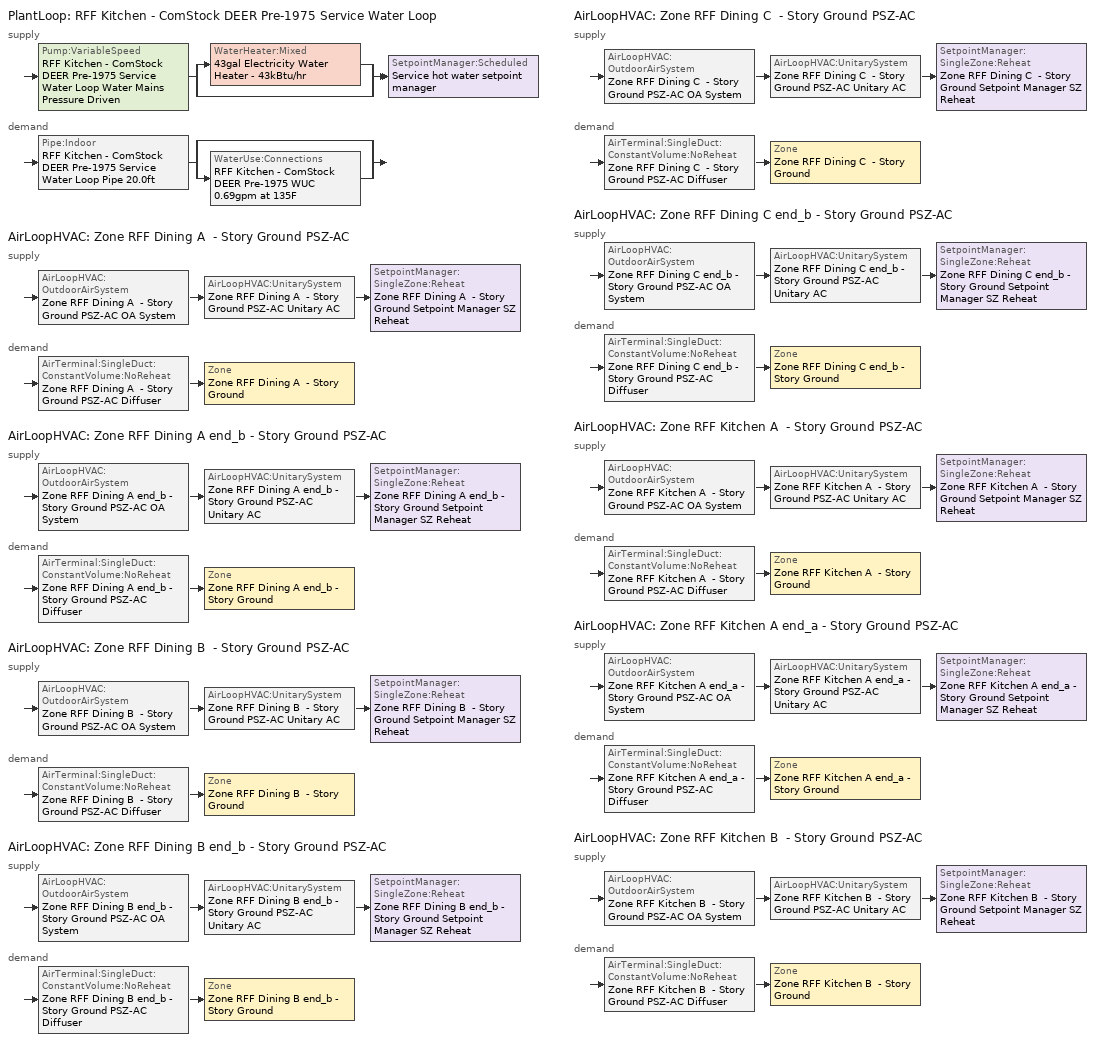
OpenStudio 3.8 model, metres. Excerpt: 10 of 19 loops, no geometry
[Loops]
PlantLoop 'RFF Kitchen - ComStock DEER Pre-1975 Service Water Loop'
 supply: Pump:VariableSpeed 'RFF Kitchen - ComStock DEER Pre-1975 Service Water Loop Water Mains Pressure Driven' > split
  | WaterHeater:Mixed '43gal Electricity Water Heater - 43kBtu/hr'
  | bypass
  join > SetpointManager:Scheduled 'Service hot water setpoint manager'
 demand: Pipe:Indoor 'RFF Kitchen - ComStock DEER Pre-1975 Service Water Loop Pipe 20.0ft' > split
  | bypass
  | WaterUse:Connections 'RFF Kitchen - ComStock DEER Pre-1975 WUC 0.69gpm at 135F'
AirLoopHVAC 'Zone RFF Dining A  - Story Ground PSZ-AC'
 supply: AirLoopHVAC:OutdoorAirSystem 'Zone RFF Dining A  - Story Ground PSZ-AC OA System' > AirLoopHVAC:UnitarySystem 'Zone RFF Dining A  - Story Ground PSZ-AC Unitary AC' > SetpointManager:SingleZone:Reheat 'Zone RFF Dining A  - Story Ground Setpoint Manager SZ Reheat'
 demand: AirTerminal:SingleDuct:ConstantVolume:NoReheat 'Zone RFF Dining A  - Story Ground PSZ-AC Diffuser' > Zone 'Zone RFF Dining A  - Story Ground'
AirLoopHVAC 'Zone RFF Dining A end_b - Story Ground PSZ-AC'
 supply: AirLoopHVAC:OutdoorAirSystem 'Zone RFF Dining A end_b - Story Ground PSZ-AC OA System' > AirLoopHVAC:UnitarySystem 'Zone RFF Dining A end_b - Story Ground PSZ-AC Unitary AC' > SetpointManager:SingleZone:Reheat 'Zone RFF Dining A end_b - Story Ground Setpoint Manager SZ Reheat'
 demand: AirTerminal:SingleDuct:ConstantVolume:NoReheat 'Zone RFF Dining A end_b - Story Ground PSZ-AC Diffuser' > Zone 'Zone RFF Dining A end_b - Story Ground'
AirLoopHVAC 'Zone RFF Dining B  - Story Ground PSZ-AC'
 supply: AirLoopHVAC:OutdoorAirSystem 'Zone RFF Dining B  - Story Ground PSZ-AC OA System' > AirLoopHVAC:UnitarySystem 'Zone RFF Dining B  - Story Ground PSZ-AC Unitary AC' > SetpointManager:SingleZone:Reheat 'Zone RFF Dining B  - Story Ground Setpoint Manager SZ Reheat'
 demand: AirTerminal:SingleDuct:ConstantVolume:NoReheat 'Zone RFF Dining B  - Story Ground PSZ-AC Diffuser' > Zone 'Zone RFF Dining B  - Story Ground'
AirLoopHVAC 'Zone RFF Dining B end_b - Story Ground PSZ-AC'
 supply: AirLoopHVAC:OutdoorAirSystem 'Zone RFF Dining B end_b - Story Ground PSZ-AC OA System' > AirLoopHVAC:UnitarySystem 'Zone RFF Dining B end_b - Story Ground PSZ-AC Unitary AC' > SetpointManager:SingleZone:Reheat 'Zone RFF Dining B end_b - Story Ground Setpoint Manager SZ Reheat'
 demand: AirTerminal:SingleDuct:ConstantVolume:NoReheat 'Zone RFF Dining B end_b - Story Ground PSZ-AC Diffuser' > Zone 'Zone RFF Dining B end_b - Story Ground'
AirLoopHVAC 'Zone RFF Dining C  - Story Ground PSZ-AC'
 supply: AirLoopHVAC:OutdoorAirSystem 'Zone RFF Dining C  - Story Ground PSZ-AC OA System' > AirLoopHVAC:UnitarySystem 'Zone RFF Dining C  - Story Ground PSZ-AC Unitary AC' > SetpointManager:SingleZone:Reheat 'Zone RFF Dining C  - Story Ground Setpoint Manager SZ Reheat'
 demand: AirTerminal:SingleDuct:ConstantVolume:NoReheat 'Zone RFF Dining C  - Story Ground PSZ-AC Diffuser' > Zone 'Zone RFF Dining C  - Story Ground'
AirLoopHVAC 'Zone RFF Dining C end_b - Story Ground PSZ-AC'
 supply: AirLoopHVAC:OutdoorAirSystem 'Zone RFF Dining C end_b - Story Ground PSZ-AC OA System' > AirLoopHVAC:UnitarySystem 'Zone RFF Dining C end_b - Story Ground PSZ-AC Unitary AC' > SetpointManager:SingleZone:Reheat 'Zone RFF Dining C end_b - Story Ground Setpoint Manager SZ Reheat'
 demand: AirTerminal:SingleDuct:ConstantVolume:NoReheat 'Zone RFF Dining C end_b - Story Ground PSZ-AC Diffuser' > Zone 'Zone RFF Dining C end_b - Story Ground'
AirLoopHVAC 'Zone RFF Kitchen A  - Story Ground PSZ-AC'
 supply: AirLoopHVAC:OutdoorAirSystem 'Zone RFF Kitchen A  - Story Ground PSZ-AC OA System' > AirLoopHVAC:UnitarySystem 'Zone RFF Kitchen A  - Story Ground PSZ-AC Unitary AC' > SetpointManager:SingleZone:Reheat 'Zone RFF Kitchen A  - Story Ground Setpoint Manager SZ Reheat'
 demand: AirTerminal:SingleDuct:ConstantVolume:NoReheat 'Zone RFF Kitchen A  - Story Ground PSZ-AC Diffuser' > Zone 'Zone RFF Kitchen A  - Story Ground'
AirLoopHVAC 'Zone RFF Kitchen A end_a - Story Ground PSZ-AC'
 supply: AirLoopHVAC:OutdoorAirSystem 'Zone RFF Kitchen A end_a - Story Ground PSZ-AC OA System' > AirLoopHVAC:UnitarySystem 'Zone RFF Kitchen A end_a - Story Ground PSZ-AC Unitary AC' > SetpointManager:SingleZone:Reheat 'Zone RFF Kitchen A end_a - Story Ground Setpoint Manager SZ Reheat'
 demand: AirTerminal:SingleDuct:ConstantVolume:NoReheat 'Zone RFF Kitchen A end_a - Story Ground PSZ-AC Diffuser' > Zone 'Zone RFF Kitchen A end_a - Story Ground'
AirLoopHVAC 'Zone RFF Kitchen B  - Story Ground PSZ-AC'
 supply: AirLoopHVAC:OutdoorAirSystem 'Zone RFF Kitchen B  - Story Ground PSZ-AC OA System' > AirLoopHVAC:UnitarySystem 'Zone RFF Kitchen B  - Story Ground PSZ-AC Unitary AC' > SetpointManager:SingleZone:Reheat 'Zone RFF Kitchen B  - Story Ground Setpoint Manager SZ Reheat'
 demand: AirTerminal:SingleDuct:ConstantVolume:NoReheat 'Zone RFF Kitchen B  - Story Ground PSZ-AC Diffuser' > Zone 'Zone RFF Kitchen B  - Story Ground'
[SizingPeriod:DesignDay] Barometric Pressure {Pa}=100129; Wind Speed {m/s}=3.7; Wind Direction {deg}=300; Rain Indicator=No; Snow Indicator=No; Day of Month=21; Day Type=SummerDesignDay; Daylight Saving Time Indicator=No; Humidity Condition Type=Wetbulb; Dry-Bulb Temperature Range Modifier Type=DefaultMultipliers; Solar Model Indicator=ASHRAETau
Name | Maximum Dry-Bulb Temperature {C} | Daily Dry-Bulb Temperature Range {deltaC} | Month | Wetbulb or DewPoint at Maximum Dry-Bulb {C} | ASHRAE Clear Sky Optical Depth for Beam Irradiance | ASHRAE Clear Sky Optical Depth for Diffuse Irradiance
Fresno Air Terminal October .4% Condns DB=>MCWB 1 | 35.1 | 14.1 | 10 | 19.7 | 0.374 | 2.432
Fresno Air Terminal September .4% Condns DB=>MCWB 1 | 39 | 15.9 | 9 | 21 | 0.375 | 2.424
[Construction]
Uninsulated copper pipe 0.75in type L: Copper pipe 0.75in type L
[Material]
Copper pipe 0.75in type L: Roughness=Smooth; Thickness {m}=0.001143; Conductivity {W/m-K}=386; Density {kg/m3}=8906.27; Specific Heat {J/kg-K}=385.1856; Thermal Absorptance=0.9; Solar Absorptance=0.7; Visible Absorptance=0.7
[Sizing:Zone] Zone Cooling Design Supply Air Temperature Input Method=SupplyAirTemperature; Zone Cooling Design Supply Air Temperature {C}=12.7778; Zone Cooling Design Supply Air Temperature Difference {deltaC}=11.11; Zone Heating Design Supply Air Temperature Input Method=SupplyAirTemperature; Zone Heating Design Supply Air Temperature {C}=50; Zone Heating Design Supply Air Temperature Difference {deltaC}=11.11; Zone Cooling Design Supply Air Humidity Ratio {kg-H2O/kg-air}=0.0085; Zone Heating Design Supply Air Humidity Ratio {kg-H2O/kg-air}=0.008; Cooling Design Air Flow Method=DesignDay; Heating Design Air Flow Method=DesignDay; Account for Dedicated Outdoor Air System=No; Dedicated Outdoor Air System Control Strategy=NeutralSupplyAir; Dedicated Outdoor Air Low Setpoint Temperature for Design {C}=autosize; Dedicated Outdoor Air High Setpoint Temperature for Design {C}=autosize; Zone Load Sizing Method=Sensible Load Only No Latent Load; Zone Latent Cooling Design Supply Air Humidity Ratio Input Method=HumidityRatioDifference; Zone Cooling Design Supply Air Humidity Ratio Difference {kgWater/kgDryAir}=0.005; Zone Latent Heating Design Supply Air Humidity Ratio Input Method=HumidityRatioDifference; Zone Humidification Design Supply Air Humidity Ratio Difference {kgWater/kgDryAir}=0.005
Zone RFF Kitchen A end_a - Story Ground; Zone RFF Kitchen A  - Story Ground; Zone RFF Kitchen B  - Story Ground; Zone RFF Dining A  - Story Ground; Zone RFF Dining B  - Story Ground; Zone RFF Dining C  - Story Ground; Zone RFF Dining A end_b - Story Ground; Zone RFF Dining B end_b - Story Ground; Zone RFF Dining C end_b - Story Ground
[Zone equipment]
Zone RFF Kitchen A end_a - Story Ground: Zone RFF Kitchen A end_a - Story Ground Exhaust Fan, Zone RFF Kitchen A end_a - Story Ground PSZ-AC Diffuser
Zone RFF Kitchen A  - Story Ground: Zone RFF Kitchen A  - Story Ground Exhaust Fan, Zone RFF Kitchen A  - Story Ground PSZ-AC Diffuser
Zone RFF Kitchen B  - Story Ground: Zone RFF Kitchen B  - Story Ground Exhaust Fan, Zone RFF Kitchen B  - Story Ground PSZ-AC Diffuser
Zone RFF Dining A  - Story Ground: Zone RFF Dining A  - Story Ground PSZ-AC Diffuser
Zone RFF Dining B  - Story Ground: Zone RFF Dining B  - Story Ground PSZ-AC Diffuser
Zone RFF Dining C  - Story Ground: Zone RFF Dining C  - Story Ground PSZ-AC Diffuser
Zone RFF Dining A end_b - Story Ground: Zone RFF Dining A end_b - Story Ground PSZ-AC Diffuser
Zone RFF Dining B end_b - Story Ground: Zone RFF Dining B end_b - Story Ground PSZ-AC Diffuser
Zone RFF Dining C end_b - Story Ground: Zone RFF Dining C end_b - Story Ground PSZ-AC Diffuser
[Fan:ZoneExhaust] Availability Schedule=D_RFF_All_Fan_Yr; Fan Total Efficiency=0.563391; Pressure Rise {Pa}=124.544; Flow Fraction Schedule=D_RFF_All_Fan_Yr; System Availability Manager Coupling Mode=Decoupled
Name | Maximum Flow Rate {m3/s}
Zone RFF Kitchen A  - Story Ground Exhaust Fan | 0.373478
Zone RFF Kitchen A end_a - Story Ground Exhaust Fan | 0.350421
Zone RFF Kitchen B  - Story Ground Exhaust Fan | 0.21736
[WaterUse:Connections]
RFF Kitchen - ComStock DEER Pre-1975 WUC 0.69gpm at 135F: Drain Water Heat Exchanger Type=None; Drain Water Heat Exchanger Destination=Plant; Water Use Equipment Name 1=RFF Kitchen - ComStock DEER Pre-1975 Service Water Use 0.69gpm at 135F
[WaterUse:Equipment:Definition]
RFF Kitchen - ComStock DEER Pre-1975 Service Water Use Def 0.69gpm: Peak Flow Rate {m3/s}=4.34868e-05; Target Temperature Schedule=Mixed Water At Faucet Temp - 135F; Sensible Fraction Schedule=Fraction Sensible - 0.2; Latent Fraction Schedule=Fraction Latent - 0.05
[WaterUse:Equipment]
RFF Kitchen - ComStock DEER Pre-1975 Service Water Use 0.69gpm at 135F: Water Use Equipment Definition=RFF Kitchen - ComStock DEER Pre-1975 Service Water Use Def 0.69gpm; Flow Rate Fraction Schedule=D_RFF_All_DHW_DHW_Yr
[PlantLoop]
RFF Kitchen - ComStock DEER Pre-1975 Service Water Loop: Glycol Concentration=0; Maximum Loop Temperature {C}=60; Minimum Loop Temperature {C}=10; Maximum Loop Flow Rate {m3/s}=4.34868e-05; Plant Loop Volume {m3}=0.00521841; Load Distribution Scheme=Optimal
[Sizing:Plant]
RFF Kitchen - ComStock DEER Pre-1975 Service Water Loop: Loop Type=Heating; Design Loop Exit Temperature {C}=57.2222; Loop Design Temperature Difference {deltaC}=5; Sizing Option=NonCoincident; Zone Timesteps in Averaging Window=1; Coincident Sizing Factor Mode=None
[SetpointManager:Scheduled]
Service hot water setpoint manager: Control Variable=Temperature; Schedule=Service Water Loop Temp - 135F; Setpoint Node or NodeList=RFF Kitchen - ComStock DEER Pre-1975 Service Water Loop Supply Outlet Node
[Pump:VariableSpeed]
RFF Kitchen - ComStock DEER Pre-1975 Service Water Loop Water Mains Pressure Driven: Rated Flow Rate {m3/s}=4.34868e-05; Rated Pump Head {Pa}=0.001; Rated Power Consumption {W}=6.63718e-08; Motor Efficiency=0.84; Coefficient 1 of the Part Load Performance Curve=0; Coefficient 2 of the Part Load Performance Curve=3.2485; Coefficient 3 of the Part Load Performance Curve=-4.7443; Coefficient 4 of the Part Load Performance Curve=2.5294; Pump Control Type=Intermittent; Skin Loss Radiative Fraction=0.5; Design Power Sizing Method=PowerPerFlowPerPressure; Design Electric Power per Unit Flow Rate {W/(m3/s)}=348701.1; Design Shaft Power per Unit Flow Rate per Unit Head {W-s/m3-Pa}=1.28205; Design Minimum Flow Rate Fraction=0
[WaterHeater:Mixed]
43gal Electricity Water Heater - 43kBtu/hr: Tank Volume {m3}=0.16438; Setpoint Temperature Schedule=Service Water Loop Temp - 135F; Deadband Temperature Difference {deltaC}=2; Maximum Temperature Limit {C}=57.2222; Heater Control Type=Cycle; Heater Maximum Capacity {W}=12726.5; Heater Fuel Type=Electricity; Heater Thermal Efficiency=1; Off Cycle Parasitic Fuel Consumption Rate {W}=0; Off Cycle Parasitic Fuel Type=Electricity; Off Cycle Parasitic Heat Fraction to Tank=0.8; On Cycle Parasitic Fuel Consumption Rate {W}=0; On Cycle Parasitic Fuel Type=Electricity; Ambient Temperature Indicator=Schedule; Ambient Temperature Schedule=Water Heater Ambient Temp Schedule - 70.0f; Off Cycle Loss Coefficient to Ambient Temperature {W/K}=1.053; On Cycle Loss Coefficient to Ambient Temperature {W/K}=1.053; Use Side Effectiveness=1; Source Side Effectiveness=1; Use Side Design Flow Rate {m3/s}=autosize; Source Side Design Flow Rate {m3/s}=autosize; Indirect Water Heating Recovery Time {hr}=1.5; Source Side Flow Control Mode=IndirectHeatPrimarySetpoint
[WaterHeater:Sizing]
43gal Electricity Water Heater - 43kBtu/hr: Design Mode=PeakDraw; Time Storage Can Meet Peak Draw {hr}=0.538503; Time for Tank Recovery {hr}=0; Nominal Tank Volume for Autosizing Plant Connections {m3}=1
[Pipe:Indoor]
RFF Kitchen - ComStock DEER Pre-1975 Service Water Loop Pipe 20.0ft: Construction=Uninsulated copper pipe 0.75in type L; Environment Type=Schedule; Ambient Temperature Schedule=RFF Kitchen - ComStock DEER Pre-1975 Service Water Loop Piping Air Temp - 70F; Ambient Air Velocity Schedule=RFF Kitchen - ComStock DEER Pre-1975 Service Water Loop Piping Air Velocity - 0.67mph; Pipe Inside Diameter {m}=0.019939; Pipe Length {m}=6.096
[Refrigeration:System]
Low Temperature: Refrigeration Condenser=Refrigeration Condenser Air Cooled 1; Minimum Condensing Temperature {C}=21; Refrigeration System Working Fluid Type=R404a; Suction Temperature Control Type=ConstantSuctionTemperature
[Refrigeration:Compressor]
Refrigeration Compressor 1: Refrigeration Compressor Power Curve=LT_compressor_power; Refrigeration Compressor Capacity Curve=LT_compressor_capacity; Rated Return Gas Temperature {C}=18.3; Rated Subcooling {deltaC}=0
[Refrigeration:Condenser:AirCooled]
Refrigeration Condenser Air Cooled 1: Rated Effective Total Heat Rejection Rate Curve=Condenser Heat Rejection Function of Temperature; Rated Subcooling Temperature Difference {deltaC}=0; Condenser Fan Speed Control Type=VariableSpeed; Rated Fan Power {W}=71.5931; Minimum Fan Air Flow Ratio=0
[AirLoopHVAC] Design Return Air Flow Fraction of Supply Air Flow=1
Name | Availability Schedule | Design Supply Air Flow Rate {m3/s}
Zone RFF Dining A  - Story Ground PSZ-AC | Zone RFF Dining A  - Story Ground PSZ-AC_constant_night_fan_schedule | 0.199549
Zone RFF Dining A end_b - Story Ground PSZ-AC | Zone RFF Dining A end_b - Story Ground PSZ-AC_constant_night_fan_schedule | 0.246425
Zone RFF Dining B  - Story Ground PSZ-AC | Zone RFF Dining B  - Story Ground PSZ-AC_constant_night_fan_schedule | 0.102196
Zone RFF Dining B end_b - Story Ground PSZ-AC | Zone RFF Dining B end_b - Story Ground PSZ-AC_constant_night_fan_schedule | 0.132131
Zone RFF Dining C  - Story Ground PSZ-AC | Zone RFF Dining C  - Story Ground PSZ-AC_constant_night_fan_schedule | 0.227424
Zone RFF Dining C end_b - Story Ground PSZ-AC | Zone RFF Dining C end_b - Story Ground PSZ-AC_constant_night_fan_schedule | 0.266969
Zone RFF Kitchen A  - Story Ground PSZ-AC | Zone RFF Kitchen A  - Story Ground PSZ-AC_constant_night_fan_schedule | 1.72975
Zone RFF Kitchen A end_a - Story Ground PSZ-AC | Zone RFF Kitchen A end_a - Story Ground PSZ-AC_constant_night_fan_schedule | 1.79631
Zone RFF Kitchen B  - Story Ground PSZ-AC | Zone RFF Kitchen B  - Story Ground PSZ-AC_constant_night_fan_schedule | 1.60325
[Sizing:System] Type of Load to Size On=Sensible; Central Heating Maximum System Air Flow Ratio=1; Preheat Design Temperature {C}=7.22222; Preheat Design Humidity Ratio {kg-H2O/kg-Air}=0.008; Precool Design Temperature {C}=12.7778; Precool Design Humidity Ratio {kg-H2O/kg-Air}=0.008; Central Cooling Design Supply Air Temperature {C}=12.7778; Central Heating Design Supply Air Temperature {C}=50; Sizing Option=Coincident; 100% Outdoor Air in Cooling=No; 100% Outdoor Air in Heating=No; Central Cooling Design Supply Air Humidity Ratio {kg-H2O/kg-Air}=0.0085; Central Heating Design Supply Air Humidity Ratio {kg-H2O/kg-Air}=0.008; Cooling Design Air Flow Method=DesignDay; Heating Design Air Flow Method=DesignDay; System Outdoor Air Method=ZoneSum; Zone Maximum Outdoor Air Fraction=1; Cooling Supply Air Flow Rate Per Floor Area {m3/s-m2}=0.00996765; Cooling Fraction of Autosized Cooling Supply Air Flow Rate=1; Cooling Supply Air Flow Rate Per Unit Cooling Capacity {m3/s-W}=3.94755e-05; Heating Supply Air Flow Rate Per Floor Area {m3/s-m2}=0.00996765; Heating Fraction of Autosized Heating Supply Air Flow Rate=1; Heating Fraction of Autosized Cooling Supply Air Flow Rate=1; Heating Supply Air Flow Rate Per Unit Heating Capacity {m3/s-W}=3.15882e-05; Cooling Design Capacity Method=CoolingDesignCapacity; Cooling Design Capacity Per Floor Area {W/m2}=234.7; Fraction of Autosized Cooling Design Capacity=1; Heating Design Capacity Method=HeatingDesignCapacity; Heating Design Capacity Per Floor Area {W/m2}=157; Fraction of Autosized Heating Design Capacity=1; Central Cooling Capacity Control Method=OnOff; Occupant Diversity=1
Name | Design Outdoor Air Flow Rate {m3/s} | Cooling Design Capacity {W} | Heating Design Capacity {W}
Zone RFF Dining A  - Story Ground PSZ-AC | 0.199549 | 3951.13 | 4527.4
Zone RFF Dining A end_b - Story Ground PSZ-AC | 0.246425 | 4266.05 | 4254.09
Zone RFF Dining B  - Story Ground PSZ-AC | 0.102196 | 2142.43 | 2634.9
Zone RFF Dining B end_b - Story Ground PSZ-AC | 0.132131 | 2345.12 | 2475.83
Zone RFF Dining C  - Story Ground PSZ-AC | 0.227424 | 4248.86 | 4527.4
Zone RFF Dining C end_b - Story Ground PSZ-AC | 0.266969 | 4536.14 | 4254.09
Zone RFF Kitchen A  - Story Ground PSZ-AC | 1.72975 | 19913.72 | 1333.37
Zone RFF Kitchen A end_a - Story Ground PSZ-AC | 1.79631 | 20638.23 | 1676.57
Zone RFF Kitchen B  - Story Ground PSZ-AC | 1.60325 | 18323.97 | 594.31
[SetpointManager:SingleZone:Reheat] Minimum Supply Air Temperature {C}=12.7778; Maximum Supply Air Temperature {C}=50
Name | Control Zone | Setpoint Node or NodeList
Zone RFF Dining A  - Story Ground Setpoint Manager SZ Reheat | Zone RFF Dining A  - Story Ground | Zone RFF Dining A  - Story Ground PSZ-AC Supply Outlet Node
Zone RFF Dining A end_b - Story Ground Setpoint Manager SZ Reheat | Zone RFF Dining A end_b - Story Ground | Zone RFF Dining A end_b - Story Ground PSZ-AC Supply Outlet Node
Zone RFF Dining B  - Story Ground Setpoint Manager SZ Reheat | Zone RFF Dining B  - Story Ground | Zone RFF Dining B  - Story Ground PSZ-AC Supply Outlet Node
Zone RFF Dining B end_b - Story Ground Setpoint Manager SZ Reheat | Zone RFF Dining B end_b - Story Ground | Zone RFF Dining B end_b - Story Ground PSZ-AC Supply Outlet Node
Zone RFF Dining C  - Story Ground Setpoint Manager SZ Reheat | Zone RFF Dining C  - Story Ground | Zone RFF Dining C  - Story Ground PSZ-AC Supply Outlet Node
Zone RFF Dining C end_b - Story Ground Setpoint Manager SZ Reheat | Zone RFF Dining C end_b - Story Ground | Zone RFF Dining C end_b - Story Ground PSZ-AC Supply Outlet Node
Zone RFF Kitchen A  - Story Ground Setpoint Manager SZ Reheat | Zone RFF Kitchen A  - Story Ground | Zone RFF Kitchen A  - Story Ground PSZ-AC Supply Outlet Node
Zone RFF Kitchen A end_a - Story Ground Setpoint Manager SZ Reheat | Zone RFF Kitchen A end_a - Story Ground | Zone RFF Kitchen A end_a - Story Ground PSZ-AC Supply Outlet Node
Zone RFF Kitchen B  - Story Ground Setpoint Manager SZ Reheat | Zone RFF Kitchen B  - Story Ground | Zone RFF Kitchen B  - Story Ground PSZ-AC Supply Outlet Node
[Coil:Heating:Electric] Efficiency=1
Name | Availability Schedule | Nominal Capacity {W}
Zone RFF Dining A  - Story Ground PSZ-AC Electric Htg Coil | Always On Discrete | 8986.83
Zone RFF Dining A  - Story Ground PSZ-AC No Heat; Zone RFF Dining A end_b - Story Ground PSZ-AC No Heat; Zone RFF Dining B  - Story Ground PSZ-AC No Heat; Zone RFF Dining B end_b - Story Ground PSZ-AC No Heat; Zone RFF Dining C  - Story Ground PSZ-AC No Heat; Zone RFF Dining C end_b - Story Ground PSZ-AC No Heat; Zone RFF Kitchen A  - Story Ground PSZ-AC No Heat; Zone RFF Kitchen A end_a - Story Ground PSZ-AC No Heat; Zone RFF Kitchen B  - Story Ground PSZ-AC No Heat | Always Off Discrete | 0
Zone RFF Dining A end_b - Story Ground PSZ-AC Electric Htg Coil | Always On Discrete | 10558.8
Zone RFF Dining B  - Story Ground PSZ-AC Electric Htg Coil | Always On Discrete | 4729.97
Zone RFF Dining B end_b - Story Ground PSZ-AC Electric Htg Coil | Always On Discrete | 5739.95
Zone RFF Dining C  - Story Ground PSZ-AC Electric Htg Coil | Always On Discrete | 9987.01
Zone RFF Dining C end_b - Story Ground PSZ-AC Electric Htg Coil | Always On Discrete | 11295.9
Zone RFF Kitchen A  - Story Ground PSZ-AC Electric Htg Coil | Always On Discrete | 62477.1
Zone RFF Kitchen A end_a - Story Ground PSZ-AC Electric Htg Coil | Always On Discrete | 64842.7
Zone RFF Kitchen B  - Story Ground PSZ-AC Electric Htg Coil | Always On Discrete | 57762.7
[Coil:Cooling:DX:SingleSpeed] Availability Schedule=Always On Discrete; Rated COP {W/W}=3.14722; Rated Evaporator Fan Power Per Volume Flow Rate 2017 {W/(m3/s)}=773.3; Rated Evaporator Fan Power Per Volume Flow Rate 2023 {W/(m3/s)}=934.4; Total Cooling Capacity Function of Temperature Curve=SpltAC1Sp_ClCap_fT; Total Cooling Capacity Function of Flow Fraction Curve=DXCOOL-NECB2011-REF-CAPFFLOW; Energy Input Ratio Function of Temperature Curve=SpltAC1Sp_EIR_fT; Energy Input Ratio Function of Flow Fraction Curve=DXCOOL-NECB2011-REF-COOLEIRFFLOW; Part Load Fraction Correlation Curve=DXCOOL-NECB2011-REF-COOLPLFFPLR; Minimum Outdoor Dry-Bulb Temperature for Compressor Operation {C}=-25; Nominal Time for Condensate Removal to Begin {s}=0; Ratio of Initial Moisture Evaporation Rate and Steady State Latent Capacity=0; Maximum Cycling Rate {cycles/hr}=0; Latent Capacity Time Constant {s}=0; Condenser Type=AirCooled; Evaporative Condenser Effectiveness=0.9; Evaporative Condenser Air Flow Rate {m3/s}=autosize; Evaporative Condenser Pump Rated Power Consumption {W}=autosize; Crankcase Heater Capacity {W}=0; Maximum Outdoor Dry-Bulb Temperature for Crankcase Heater Operation {C}=10; Basin Heater Capacity {W/K}=0; Basin Heater Setpoint Temperature {C}=2
Name | Rated Total Cooling Capacity {W} | Rated Sensible Heat Ratio | Rated Air Flow Rate {m3/s}
Zone RFF Dining A  - Story Ground PSZ-AC 1spd DX AC Clg Coil 12kBtu/hr 9.7SEER 12kBtu/hr 9.7SEER | 4955.28 | 0.701083 | 0.199549
Zone RFF Dining A end_b - Story Ground PSZ-AC 1spd DX AC Clg Coil 15kBtu/hr 9.7SEER 15kBtu/hr 9.7SEER | 6007.49 | 0.706646 | 0.246425
Zone RFF Dining B  - Story Ground PSZ-AC 1spd DX AC Clg Coil 7kBtu/hr 9.7SEER 7kBtu/hr 9.7SEER | 2537.78 | 0.701083 | 0.102196
Zone RFF Dining B end_b - Story Ground PSZ-AC 1spd DX AC Clg Coil 9kBtu/hr 9.7SEER 8kBtu/hr 9.7SEER | 3281.12 | 0.701083 | 0.132131
Zone RFF Dining C  - Story Ground PSZ-AC 1spd DX AC Clg Coil 14kBtu/hr 9.7SEER 14kBtu/hr 9.7SEER | 5647.48 | 0.701083 | 0.227424
Zone RFF Dining C end_b - Story Ground PSZ-AC 1spd DX AC Clg Coil 16kBtu/hr 9.7SEER 16kBtu/hr 9.7SEER | 6366.88 | 0.714191 | 0.266969
Zone RFF Kitchen A  - Story Ground PSZ-AC 1spd DX AC Clg Coil 35kBtu/hr 9.7SEER 37kBtu/hr 9.7SEER | 28633.6 | 0.800655 | 1.72975
Zone RFF Kitchen A end_a - Story Ground PSZ-AC 1spd DX AC Clg Coil 37kBtu/hr 9.7SEER 38kBtu/hr 9.7SEER | 29735.3 | 0.800655 | 1.79631
Zone RFF Kitchen B  - Story Ground PSZ-AC 1spd DX AC Clg Coil 22kBtu/hr 9.7SEER 22kBtu/hr 9.7SEER | 26539.5 | 0.800655 | 1.60325
[Fan:OnOff] Availability Schedule=Always On Discrete; Fan Total Efficiency=0.546; Pressure Rise {Pa}=622.722; Motor Efficiency=0.84; Motor In Airstream Fraction=1
Name | Maximum Flow Rate {m3/s} | Fan Power Ratio Function of Speed Ratio Curve | Fan Efficiency Ratio Function of Speed Ratio Curve
Zone RFF Dining A  - Story Ground PSZ-AC Fan | 0.199549 | Fan On Off Power Curve | Fan On Off Efficiency Curve
Zone RFF Dining A end_b - Story Ground PSZ-AC Fan | 0.246425 | Fan On Off Power Curve 1 | Fan On Off Efficiency Curve 1
Zone RFF Dining B  - Story Ground PSZ-AC Fan | 0.102196 | Fan On Off Power Curve 2 | Fan On Off Efficiency Curve 2
Zone RFF Dining B end_b - Story Ground PSZ-AC Fan | 0.132131 | Fan On Off Power Curve 3 | Fan On Off Efficiency Curve 3
Zone RFF Dining C  - Story Ground PSZ-AC Fan | 0.227424 | Fan On Off Power Curve 4 | Fan On Off Efficiency Curve 4
Zone RFF Dining C end_b - Story Ground PSZ-AC Fan | 0.266969 | Fan On Off Power Curve 5 | Fan On Off Efficiency Curve 5
Zone RFF Kitchen A  - Story Ground PSZ-AC Fan | 1.72975 | Fan On Off Power Curve 6 | Fan On Off Efficiency Curve 6
Zone RFF Kitchen A end_a - Story Ground PSZ-AC Fan | 1.79631 | Fan On Off Power Curve 7 | Fan On Off Efficiency Curve 7
Zone RFF Kitchen B  - Story Ground PSZ-AC Fan | 1.60325 | Fan On Off Power Curve 8 | Fan On Off Efficiency Curve 8
[AirLoopHVAC:UnitarySystem] Control Type=Load; Dehumidification Control Type=None; Availability Schedule=Always On Discrete; Fan Placement=DrawThrough; DX Heating Coil Sizing Ratio=1; Use DOAS DX Cooling Coil=No; DOAS DX Cooling Coil Leaving Minimum Air Temperature {C}=2; Latent Load Control=SensibleOnlyLoadControl; Supply Air Flow Rate Method During Cooling Operation=SupplyAirFlowRate; Supply Air Flow Rate Method During Heating Operation=SupplyAirFlowRate; Supply Air Flow Rate Method When No Cooling or Heating is Required=None; No Load Supply Air Flow Rate Control Set To Low Speed=Yes; Maximum Supply Air Temperature {C}=50; Maximum Outdoor Dry-Bulb Temperature for Supplemental Heater Operation {C}=21; Ancilliary On-Cycle Electric Power {W}=0; Ancilliary Off-Cycle Electric Power {W}=0
Name | Controlling Zone or Thermostat Location | Supply Fan | Supply Air Fan Operating Mode Schedule | Heating Coil | Cooling Coil | Supplemental Heating Coil | Supply Air Flow Rate During Cooling Operation {m3/s} | Supply Air Flow Rate During Heating Operation {m3/s}
Zone RFF Dining A  - Story Ground PSZ-AC Unitary AC | Zone RFF Dining A  - Story Ground | Zone RFF Dining A  - Story Ground PSZ-AC Fan | Zone RFF Dining A  - Story Ground PSZ-AC_constant_night_fan_schedule | Zone RFF Dining A  - Story Ground PSZ-AC Electric Htg Coil | Zone RFF Dining A  - Story Ground PSZ-AC 1spd DX AC Clg Coil 12kBtu/hr 9.7SEER 12kBtu/hr 9.7SEER | Zone RFF Dining A  - Story Ground PSZ-AC No Heat | 0.199549 | 0.199549
Zone RFF Dining A end_b - Story Ground PSZ-AC Unitary AC | Zone RFF Dining A end_b - Story Ground | Zone RFF Dining A end_b - Story Ground PSZ-AC Fan | Zone RFF Dining A end_b - Story Ground PSZ-AC_constant_night_fan_schedule | Zone RFF Dining A end_b - Story Ground PSZ-AC Electric Htg Coil | Zone RFF Dining A end_b - Story Ground PSZ-AC 1spd DX AC Clg Coil 15kBtu/hr 9.7SEER 15kBtu/hr 9.7SEER | Zone RFF Dining A end_b - Story Ground PSZ-AC No Heat | 0.246425 | 0.246425
Zone RFF Dining B  - Story Ground PSZ-AC Unitary AC | Zone RFF Dining B  - Story Ground | Zone RFF Dining B  - Story Ground PSZ-AC Fan | Zone RFF Dining B  - Story Ground PSZ-AC_constant_night_fan_schedule | Zone RFF Dining B  - Story Ground PSZ-AC Electric Htg Coil | Zone RFF Dining B  - Story Ground PSZ-AC 1spd DX AC Clg Coil 7kBtu/hr 9.7SEER 7kBtu/hr 9.7SEER | Zone RFF Dining B  - Story Ground PSZ-AC No Heat | 0.102196 | 0.102196
Zone RFF Dining B end_b - Story Ground PSZ-AC Unitary AC | Zone RFF Dining B end_b - Story Ground | Zone RFF Dining B end_b - Story Ground PSZ-AC Fan | Zone RFF Dining B end_b - Story Ground PSZ-AC_constant_night_fan_schedule | Zone RFF Dining B end_b - Story Ground PSZ-AC Electric Htg Coil | Zone RFF Dining B end_b - Story Ground PSZ-AC 1spd DX AC Clg Coil 9kBtu/hr 9.7SEER 8kBtu/hr 9.7SEER | Zone RFF Dining B end_b - Story Ground PSZ-AC No Heat | 0.132131 | 0.132131
Zone RFF Dining C  - Story Ground PSZ-AC Unitary AC | Zone RFF Dining C  - Story Ground | Zone RFF Dining C  - Story Ground PSZ-AC Fan | Zone RFF Dining C  - Story Ground PSZ-AC_constant_night_fan_schedule | Zone RFF Dining C  - Story Ground PSZ-AC Electric Htg Coil | Zone RFF Dining C  - Story Ground PSZ-AC 1spd DX AC Clg Coil 14kBtu/hr 9.7SEER 14kBtu/hr 9.7SEER | Zone RFF Dining C  - Story Ground PSZ-AC No Heat | 0.227424 | 0.227424
Zone RFF Dining C end_b - Story Ground PSZ-AC Unitary AC | Zone RFF Dining C end_b - Story Ground | Zone RFF Dining C end_b - Story Ground PSZ-AC Fan | Zone RFF Dining C end_b - Story Ground PSZ-AC_constant_night_fan_schedule | Zone RFF Dining C end_b - Story Ground PSZ-AC Electric Htg Coil | Zone RFF Dining C end_b - Story Ground PSZ-AC 1spd DX AC Clg Coil 16kBtu/hr 9.7SEER 16kBtu/hr 9.7SEER | Zone RFF Dining C end_b - Story Ground PSZ-AC No Heat | 0.266969 | 0.266969
Zone RFF Kitchen A  - Story Ground PSZ-AC Unitary AC | Zone RFF Kitchen A  - Story Ground | Zone RFF Kitchen A  - Story Ground PSZ-AC Fan | Zone RFF Kitchen A  - Story Ground PSZ-AC_constant_night_fan_schedule | Zone RFF Kitchen A  - Story Ground PSZ-AC Electric Htg Coil | Zone RFF Kitchen A  - Story Ground PSZ-AC 1spd DX AC Clg Coil 35kBtu/hr 9.7SEER 37kBtu/hr 9.7SEER | Zone RFF Kitchen A  - Story Ground PSZ-AC No Heat | 1.72975 | 1.72975
Zone RFF Kitchen A end_a - Story Ground PSZ-AC Unitary AC | Zone RFF Kitchen A end_a - Story Ground | Zone RFF Kitchen A end_a - Story Ground PSZ-AC Fan | Zone RFF Kitchen A end_a - Story Ground PSZ-AC_constant_night_fan_schedule | Zone RFF Kitchen A end_a - Story Ground PSZ-AC Electric Htg Coil | Zone RFF Kitchen A end_a - Story Ground PSZ-AC 1spd DX AC Clg Coil 37kBtu/hr 9.7SEER 38kBtu/hr 9.7SEER | Zone RFF Kitchen A end_a - Story Ground PSZ-AC No Heat | 1.79631 | 1.79631
Zone RFF Kitchen B  - Story Ground PSZ-AC Unitary AC | Zone RFF Kitchen B  - Story Ground | Zone RFF Kitchen B  - Story Ground PSZ-AC Fan | Zone RFF Kitchen B  - Story Ground PSZ-AC_constant_night_fan_schedule | Zone RFF Kitchen B  - Story Ground PSZ-AC Electric Htg Coil | Zone RFF Kitchen B  - Story Ground PSZ-AC 1spd DX AC Clg Coil 22kBtu/hr 9.7SEER 22kBtu/hr 9.7SEER | Zone RFF Kitchen B  - Story Ground PSZ-AC No Heat | 1.60325 | 1.60325
[Controller:OutdoorAir] Economizer Control Type=NoEconomizer; Economizer Control Action Type=ModulateFlow; Economizer Maximum Limit Dry-Bulb Temperature {C}=28; Economizer Maximum Limit Enthalpy {J/kg}=64000; Lockout Type=LockoutWithCompressor; Minimum Limit Type=FixedMinimum; High Humidity Control=No; Heat Recovery Bypass Control Type=BypassWhenWithinEconomizerLimits; Economizer Operation Staging=InterlockedWithMechanicalCooling
Name | Minimum Outdoor Air Flow Rate {m3/s} | Maximum Outdoor Air Flow Rate {m3/s} | Minimum Outdoor Air Schedule | Controller Mechanical Ventilation
Zone RFF Dining A  - Story Ground PSZ-AC OA System Controller | 0 | 0.199549 | Zone RFF Dining A  - Story Ground PSZ-AC_night_ventcycle_schedule | Controller Mechanical Ventilation 1
Zone RFF Dining A end_b - Story Ground PSZ-AC OA System Controller | 0 | 0.246425 | Zone RFF Dining A end_b - Story Ground PSZ-AC_night_ventcycle_schedule | Controller Mechanical Ventilation 2
Zone RFF Dining B  - Story Ground PSZ-AC OA System Controller | 0 | 0.102196 | Zone RFF Dining B  - Story Ground PSZ-AC_night_ventcycle_schedule | Controller Mechanical Ventilation 3
Zone RFF Dining B end_b - Story Ground PSZ-AC OA System Controller | 0 | 0.132131 | Zone RFF Dining B end_b - Story Ground PSZ-AC_night_ventcycle_schedule | Controller Mechanical Ventilation 4
Zone RFF Dining C  - Story Ground PSZ-AC OA System Controller | 0 | 0.227424 | Zone RFF Dining C  - Story Ground PSZ-AC_night_ventcycle_schedule | Controller Mechanical Ventilation 5
Zone RFF Dining C end_b - Story Ground PSZ-AC OA System Controller | 0 | 0.266969 | Zone RFF Dining C end_b - Story Ground PSZ-AC_night_ventcycle_schedule | Controller Mechanical Ventilation 6
Zone RFF Kitchen A  - Story Ground PSZ-AC OA System Controller | 0.0169763 | 1.72975 | Zone RFF Kitchen A  - Story Ground PSZ-AC_night_ventcycle_schedule | Controller Mechanical Ventilation 7
Zone RFF Kitchen A end_a - Story Ground PSZ-AC OA System Controller | 0.0159282 | 1.79631 | Zone RFF Kitchen A end_a - Story Ground PSZ-AC_night_ventcycle_schedule | Controller Mechanical Ventilation 8
Zone RFF Kitchen B  - Story Ground PSZ-AC OA System Controller | 0.00988 | 1.60325 | Zone RFF Kitchen B  - Story Ground PSZ-AC_night_ventcycle_schedule | Controller Mechanical Ventilation 9
[Controller:MechanicalVentilation] Availability Schedule=Always On Discrete
Name | Demand Controlled Ventilation
Controller Mechanical Ventilation 1; Controller Mechanical Ventilation 2; Controller Mechanical Ventilation 3; Controller Mechanical Ventilation 4; Controller Mechanical Ventilation 5; Controller Mechanical Ventilation 6 | Yes
Controller Mechanical Ventilation 7; Controller Mechanical Ventilation 8; Controller Mechanical Ventilation 9
[AirLoopHVAC:OutdoorAirSystem]
Name | Controller
Zone RFF Dining A  - Story Ground PSZ-AC OA System | Zone RFF Dining A  - Story Ground PSZ-AC OA System Controller
Zone RFF Dining A end_b - Story Ground PSZ-AC OA System | Zone RFF Dining A end_b - Story Ground PSZ-AC OA System Controller
Zone RFF Dining B  - Story Ground PSZ-AC OA System | Zone RFF Dining B  - Story Ground PSZ-AC OA System Controller
Zone RFF Dining B end_b - Story Ground PSZ-AC OA System | Zone RFF Dining B end_b - Story Ground PSZ-AC OA System Controller
Zone RFF Dining C  - Story Ground PSZ-AC OA System | Zone RFF Dining C  - Story Ground PSZ-AC OA System Controller
Zone RFF Dining C end_b - Story Ground PSZ-AC OA System | Zone RFF Dining C end_b - Story Ground PSZ-AC OA System Controller
Zone RFF Kitchen A  - Story Ground PSZ-AC OA System | Zone RFF Kitchen A  - Story Ground PSZ-AC OA System Controller
Zone RFF Kitchen A end_a - Story Ground PSZ-AC OA System | Zone RFF Kitchen A end_a - Story Ground PSZ-AC OA System Controller
Zone RFF Kitchen B  - Story Ground PSZ-AC OA System | Zone RFF Kitchen B  - Story Ground PSZ-AC OA System Controller
[AvailabilityManager:NightCycle] Applicability Schedule=Always On Discrete; Control Type=CycleOnAny; Thermostat Tolerance {deltaC}=1; Cycling Run Time {s}=1800
Availability Manager Night Cycle 1; Availability Manager Night Cycle 2; Availability Manager Night Cycle 3; Availability Manager Night Cycle 4; Availability Manager Night Cycle 5; Availability Manager Night Cycle 6; Availability Manager Night Cycle 7; Availability Manager Night Cycle 8; Availability Manager Night Cycle 9; Availability Manager Night Cycle 10; Availability Manager Night Cycle 11; Availability Manager Night Cycle 12; Availability Manager Night Cycle 13; Availability Manager Night Cycle 14; Availability Manager Night Cycle 15; Availability Manager Night Cycle 16; Availability Manager Night Cycle 17; Availability Manager Night Cycle 18
[AirTerminal:SingleDuct:ConstantVolume:NoReheat] Availability Schedule=Always On Discrete
Name | Maximum Air Flow Rate {m3/s}
Zone RFF Dining A  - Story Ground PSZ-AC Diffuser | 0.199549
Zone RFF Dining A end_b - Story Ground PSZ-AC Diffuser | 0.246425
Zone RFF Dining B  - Story Ground PSZ-AC Diffuser | 0.102196
Zone RFF Dining B end_b - Story Ground PSZ-AC Diffuser | 0.132131
Zone RFF Dining C  - Story Ground PSZ-AC Diffuser | 0.227424
Zone RFF Dining C end_b - Story Ground PSZ-AC Diffuser | 0.266969
Zone RFF Kitchen A  - Story Ground PSZ-AC Diffuser | 1.72975
Zone RFF Kitchen A end_a - Story Ground PSZ-AC Diffuser | 1.79631
Zone RFF Kitchen B  - Story Ground PSZ-AC Diffuser | 1.60325
[Schedule:Ruleset]
Name | Default Day Schedule | Summer Design Day Schedule | Winter Design Day Schedule
D_RFF_All_Fan_Yr | D_RFF_All_Fan_Yr Default | D_RFF_All_Fan_Yr Summer Design Day | D_RFF_All_Fan_Yr Winter Design Day
D_RFF_All_DHW_DHW_Yr | D_RFF_All_DHW_DHW_Yr Default | D_RFF_All_DHW_DHW_Yr Summer Design Day | D_RFF_All_DHW_DHW_Yr Winter Design Day
Fraction Sensible - 0.2 | Fraction Sensible - 0.2 Default
Fraction Latent - 0.05 | Fraction Latent - 0.05 Default
Mixed Water At Faucet Temp - 135F | Mixed Water At Faucet Temp - 135F Default
Service Water Loop Temp - 135F | Service Water Loop Temp - 135F Default
Water Heater Ambient Temp Schedule - 70.0f | Water Heater Ambient Temp Schedule - 70.0f Default
RFF Kitchen - ComStock DEER Pre-1975 Service Water Loop Piping Air Temp - 70F | RFF Kitchen - ComStock DEER Pre-1975 Service Water Loop Piping Air Temp - 70F Default
RFF Kitchen - ComStock DEER Pre-1975 Service Water Loop Piping Air Velocity - 0.67mph | RFF Kitchen - ComStock DEER Pre-1975 Service Water Loop Piping Air Velocity - 0.67mph Default
[Schedule:Day]
D_RFF_All_Fan_Yr Default; autogen D_RFF_All_Fan_Yr 0_day_sch: Average, 5, 0, 0, 24, 0, 1
D_RFF_All_Fan_Yr Winter Design Day; D_RFF_All_Fan_Yr Summer Design Day: 5, 0, 0, 24, 0, 1
D_RFF_All_DHW_DHW_Yr Default: Average, 0, 15, 0.176316, 0, 30, 0.202632, 0, 45, 0.2, 1, 0, 0.255263, 1, 15, 0.281579, 1, 30, 0.307895, 1, 45, 0.334211, 2, 0, 0.360526, 2, 15, 0.386842, 2, 30, 0.413158, 2, 45, 0.439474, 3, 0, 0.465789, 3, 15, 0.492105, 3, 30, 0.518421, 3, 45, 0.544737, 4, 0, 0.571053, 4, 15, 0.597368, 4, 30, 0.623684, 4, 45, 0.65, 5, 0, 0.7375, 5, 15, 0.825, 5, 30, 0.9125, 5, 45, 1, 6, 0, 0.925, 6, 15, 0.85, 6, 30, 0.775, 6, 45, 0.7, 7, 0, 0.678571, 7, 15, 0.657143, 7, 30, 0.635714, 7, 45, 0.614286, 8, 0, 0.592857, 8, 15, 0.571429, 8, 30, 0.55, 8, 45, 0.528571, 9, 0, 0.507143, 9, 15, 0.485714, 9, 30, 0.464286, 9, 45, 0.442857, 10, 0, 0.421429, 10, 15, 0.4, 10, 30, 0.35, 10, 45, 0.3, 11, 0, 0.25, 11, 15, 0.2, 11, 30, 0.2125, 11, 45, 0.225, 12, 0, 0.2375, 12, 15, 0.25, 12, 30, 0.3, 12, 45, 0.35, 13, 0, 0.4, 13, 15, 0.45, 13, 30, 0.5125, 13, 45, 0.575, 14, 0, 0.6375, 14, 15, 0.7, 14, 30, 0.6375, 14, 45, 0.575, 15, 0, 0.5125, 15, 15, 0.45, 15, 30, 0.4125, 15, 45, 0.375, 16, 0, 0.3375, 16, 15, 0.3, 16, 30, 0.296429, 16, 45, 0.292857, 17, 0, 0.289286, 17, 15, 0.285714, 17, 30, 0.282143, 17, 45, 0.278571, 18, 0, 0.275, 18, 15, 0.271429, 18, 30, 0.267857, 18, 45, 0.264286, 19, 0, 0.260714, 19, 15, 0.257143, 19, 30, 0.253571, 19, 45, 0.25, 20, 0, 0.2375, 20, 15, 0.225, 20, 30, 0.2125, 20, 45, 0.2, 21, 0, 0.175, 21, 15, 0.15, 21, 30, 0.125, 21, 45, 0.1, 22, 0, 0.075, 22, 15, 0.05, 22, 30, 0.025, 22, 45, 0, 24, 0, 0
D_RFF_All_DHW_DHW_Yr Summer Design Day; D_RFF_All_DHW_DHW_Yr Winter Design Day: 5, 0, 0, 6, 0, 0.05, 7, 0, 0.1, 8, 0, 0.2, 9, 0, 0.15, 10, 0, 0.1, 11, 0, 0.15, 12, 0, 0.65, 13, 0, 1, 14, 0, 0.7, 15, 0, 0.4, 16, 0, 0.2, 17, 0, 0.25, 18, 0, 0.45, 19, 0, 0.7, 20, 0, 0.45, 21, 0, 0.3, 22, 0, 0.25, 23, 0, 0.2, 24, 0, 0.1
D_RFF_All_DHW_DHW_Yr Wknd Day: Average, 8, 30, 0, 8, 45, 0.0125, 9, 0, 0.025, 9, 15, 0.0375, 9, 30, 0.05, 9, 45, 0.0625, 10, 0, 0.075, 10, 15, 0.0875, 10, 30, 0.1, 10, 45, 0.125, 11, 0, 0.15, 11, 15, 0.175, 11, 30, 0.2, 11, 45, 0.2125, 12, 0, 0.225, 12, 15, 0.2375, 12, 30, 0.25, 12, 45, 0.2625, 13, 0, 0.275, 13, 15, 0.2875, 13, 30, 0.3, 13, 33, 0.6, 13, 37, 0.6, 14, 37, 0.6, 14, 52, 0.55, 15, 7, 0.5, 15, 22, 0.45, 15, 37, 0.4, 15, 52, 0.35, 16, 7, 0.3, 16, 22, 0.25, 16, 37, 0.2, 17, 37, 0.2, 17, 52, 0.2375, 18, 7, 0.275, 18, 22, 0.3125, 18, 37, 0.35, 18, 41, 0.6, 18, 45, 0.35, 19, 0, 0.325, 19, 15, 0.3, 19, 30, 0.275, 19, 45, 0.25, 20, 0, 0.2375, 20, 15, 0.225, 20, 30, 0.2125, 20, 45, 0.2, 21, 0, 0.175, 21, 15, 0.15, 21, 30, 0.125, 21, 45, 0.1, 22, 0, 0.075, 22, 15, 0.05, 22, 30, 0.025, 22, 45, 0, 24, 0, 0
Fraction Sensible - 0.2 Default: 24, 0, 0.2
Fraction Latent - 0.05 Default: 24, 0, 0.05
Mixed Water At Faucet Temp - 135F Default; Service Water Loop Temp - 135F Default: 24, 0, 57.2222
Water Heater Ambient Temp Schedule - 70.0f Default; RFF Kitchen - ComStock DEER Pre-1975 Service Water Loop Piping Air Temp - 70F Default: 24, 0, 21.1111
RFF Kitchen - ComStock DEER Pre-1975 Service Water Loop Piping Air Velocity - 0.67mph Default: 24, 0, 0.3
[Schedule:Rule] Rule Order=0; Apply Sunday=Yes; Apply Saturday=Yes
Name | Schedule Ruleset | Day Schedule | Date Specification Type | Start Month | Start Day | End Month | End Day | Apply Monday | Apply Tuesday | Apply Wednesday | Apply Thursday | Apply Friday | Specific Month 1 | Specific Day 1 | Specific Month 2 | Specific Day 2 | Specific Month 3 | Specific Day 3 | Specific Month 4 | Specific Day 4 | Specific Month 5 | Specific Day 5 | Specific Month 6 | Specific Day 6 | Specific Month 7 | Specific Day 7 | Specific Month 8 | Specific Day 8 | Specific Month 9 | Specific Day 9 | Specific Month 10 | Specific Day 10 | Specific Month 11 | Specific Day 11 | Specific Month 12 | Specific Day 12 | Specific Month 13 | Specific Day 13 | Specific Month 14 | Specific Day 14 | Specific Month 15 | Specific Day 15 | Specific Month 16 | Specific Day 16 | Specific Month 17 | Specific Day 17 | Specific Month 18 | Specific Day 18 | Specific Month 19 | Specific Day 19 | Specific Month 20 | Specific Day 20 | Specific Month 21 | Specific Day 21 | Specific Month 22 | Specific Day 22 | Specific Month 23 | Specific Day 23 | Specific Month 24 | Specific Day 24 | Specific Month 25 | Specific Day 25 | Specific Month 26 | Specific Day 26 | Specific Month 27 | Specific Day 27 | Specific Month 28 | Specific Day 28 | Specific Month 29 | Specific Day 29 | Specific Month 30 | Specific Day 30 | Specific Month 31 | Specific Day 31 | Specific Month 32 | Specific Day 32 | Specific Month 33 | Specific Day 33 | Specific Month 34 | Specific Day 34 | Specific Month 35 | Specific Day 35 | Specific Month 36 | Specific Day 36 | Specific Month 37 | Specific Day 37 | Specific Month 38 | Specific Day 38 | Specific Month 39 | Specific Day 39 | Specific Month 40 | Specific Day 40 | Specific Month 41 | Specific Day 41 | Specific Month 42 | Specific Day 42 | Specific Month 43 | Specific Day 43 | Specific Month 44 | Specific Day 44 | Specific Month 45 | Specific Day 45 | Specific Month 46 | Specific Day 46 | Specific Month 47 | Specific Day 47 | Specific Month 48 | Specific Day 48 | Specific Month 49 | Specific Day 49 | Specific Month 50 | Specific Day 50 | Specific Month 51 | Specific Day 51 | Specific Month 52 | Specific Day 52 | Specific Month 53 | Specific Day 53 | Specific Month 54 | Specific Day 54 | Specific Month 55 | Specific Day 55 | Specific Month 56 | Specific Day 56 | Specific Month 57 | Specific Day 57 | Specific Month 58 | Specific Day 58 | Specific Month 59 | Specific Day 59 | Specific Month 60 | Specific Day 60 | Specific Month 61 | Specific Day 61 | Specific Month 62 | Specific Day 62 | Specific Month 63 | Specific Day 63 | Specific Month 64 | Specific Day 64 | Specific Month 65 | Specific Day 65 | Specific Month 66 | Specific Day 66 | Specific Month 67 | Specific Day 67 | Specific Month 68 | Specific Day 68 | Specific Month 69 | Specific Day 69 | Specific Month 70 | Specific Day 70 | Specific Month 71 | Specific Day 71 | Specific Month 72 | Specific Day 72 | Specific Month 73 | Specific Day 73 | Specific Month 74 | Specific Day 74 | Specific Month 75 | Specific Day 75 | Specific Month 76 | Specific Day 76 | Specific Month 77 | Specific Day 77 | Specific Month 78 | Specific Day 78 | Specific Month 79 | Specific Day 79 | Specific Month 80 | Specific Day 80 | Specific Month 81 | Specific Day 81 | Specific Month 82 | Specific Day 82 | Specific Month 83 | Specific Day 83 | Specific Month 84 | Specific Day 84 | Specific Month 85 | Specific Day 85 | Specific Month 86 | Specific Day 86 | Specific Month 87 | Specific Day 87 | Specific Month 88 | Specific Day 88 | Specific Month 89 | Specific Day 89 | Specific Month 90 | Specific Day 90 | Specific Month 91 | Specific Day 91 | Specific Month 92 | Specific Day 92 | Specific Month 93 | Specific Day 93 | Specific Month 94 | Specific Day 94 | Specific Month 95 | Specific Day 95 | Specific Month 96 | Specific Day 96 | Specific Month 97 | Specific Day 97 | Specific Month 98 | Specific Day 98 | Specific Month 99 | Specific Day 99 | Specific Month 100 | Specific Day 100 | Specific Month 101 | Specific Day 101 | Specific Month 102 | Specific Day 102 | Specific Month 103 | Specific Day 103 | Specific Month 104 | Specific Day 104
Schedule Rule 17 | D_RFF_All_DHW_DHW_Yr | D_RFF_All_DHW_DHW_Yr Wknd Day | DateRange | 1 | 1 | 12 | 31
autogen D_RFF_All_Fan_Yr 0 | D_RFF_All_Fan_Yr | autogen D_RFF_All_Fan_Yr 0_day_sch | SpecificDates |  |  |  |  | Yes | Yes | Yes | Yes | Yes | 1 | 6 | 1 | 7 | 1 | 13 | 1 | 14 | 1 | 20 | 1 | 21 | 1 | 27 | 1 | 28 | 2 | 3 | 2 | 4 | 2 | 10 | 2 | 11 | 2 | 17 | 2 | 18 | 2 | 24 | 2 | 25 | 3 | 3 | 3 | 4 | 3 | 10 | 3 | 11 | 3 | 17 | 3 | 18 | 3 | 24 | 3 | 25 | 3 | 31 | 4 | 1 | 4 | 7 | 4 | 8 | 4 | 14 | 4 | 15 | 4 | 21 | 4 | 22 | 4 | 28 | 4 | 29 | 5 | 5 | 5 | 6 | 5 | 12 | 5 | 13 | 5 | 19 | 5 | 20 | 5 | 26 | 5 | 27 | 6 | 2 | 6 | 3 | 6 | 9 | 6 | 10 | 6 | 16 | 6 | 17 | 6 | 23 | 6 | 24 | 6 | 30 | 7 | 1 | 7 | 7 | 7 | 8 | 7 | 14 | 7 | 15 | 7 | 21 | 7 | 22 | 7 | 28 | 7 | 29 | 8 | 4 | 8 | 5 | 8 | 11 | 8 | 12 | 8 | 18 | 8 | 19 | 8 | 25 | 8 | 26 | 9 | 1 | 9 | 2 | 9 | 8 | 9 | 9 | 9 | 15 | 9 | 16 | 9 | 22 | 9 | 23 | 9 | 29 | 9 | 30 | 10 | 6 | 10 | 7 | 10 | 13 | 10 | 14 | 10 | 20 | 10 | 21 | 10 | 27 | 10 | 28 | 11 | 3 | 11 | 4 | 11 | 10 | 11 | 11 | 11 | 17 | 11 | 18 | 11 | 24 | 11 | 25 | 12 | 1 | 12 | 2 | 12 | 8 | 12 | 9 | 12 | 15 | 12 | 16 | 12 | 22 | 12 | 23 | 12 | 29 | 12 | 30
[Schedule:Constant]
Name | Value
Always On Discrete; Zone RFF Dining A  - Story Ground PSZ-AC_night_ventcycle_schedule; Zone RFF Dining A  - Story Ground PSZ-AC_constant_night_fan_schedule; Zone RFF Dining A end_b - Story Ground PSZ-AC_night_ventcycle_schedule; Zone RFF Dining A end_b - Story Ground PSZ-AC_constant_night_fan_schedule; Zone RFF Dining B  - Story Ground PSZ-AC_night_ventcycle_schedule; Zone RFF Dining B  - Story Ground PSZ-AC_constant_night_fan_schedule; Zone RFF Dining B end_b - Story Ground PSZ-AC_night_ventcycle_schedule; Zone RFF Dining B end_b - Story Ground PSZ-AC_constant_night_fan_schedule; Zone RFF Dining C  - Story Ground PSZ-AC_night_ventcycle_schedule; Zone RFF Dining C  - Story Ground PSZ-AC_constant_night_fan_schedule; Zone RFF Dining C end_b - Story Ground PSZ-AC_night_ventcycle_schedule; Zone RFF Dining C end_b - Story Ground PSZ-AC_constant_night_fan_schedule; Zone RFF Kitchen A  - Story Ground PSZ-AC_night_ventcycle_schedule; Zone RFF Kitchen A  - Story Ground PSZ-AC_constant_night_fan_schedule; Zone RFF Kitchen A end_a - Story Ground PSZ-AC_night_ventcycle_schedule; Zone RFF Kitchen A end_a - Story Ground PSZ-AC_constant_night_fan_schedule; Zone RFF Kitchen B  - Story Ground PSZ-AC_night_ventcycle_schedule; Zone RFF Kitchen B  - Story Ground PSZ-AC_constant_night_fan_schedule | 1
Always Off Discrete | 0
[Curve:Bicubic] Minimum Value of x=-40; Minimum Value of y=4.4; Maximum Value of y=54.4
Name | Coefficient1 Constant | Coefficient2 x | Coefficient3 x**2 | Coefficient4 y | Coefficient5 y**2 | Coefficient6 x*y | Coefficient7 x**3 | Coefficient8 y**3 | Coefficient9 x**2*y | Coefficient10 x*y**2 | Maximum Value of x
LT_compressor_power | 29669.3 | 1027.63 | 18.1066 | -442.2 | 11.1335 | -20.3805 | 0.139981 | -0.0588669 | -0.218451 | 0.203858 | -17.8
LT_compressor_capacity | 170752 | 6102.9 | 78.262 | -2959.43 | 19.7877 | -90.9581 | 0.435965 | -0.0411577 | -0.608846 | 0.459133 | 17.8
[Curve:Linear]
Condenser Heat Rejection Function of Temperature: Coefficient1 Constant=0; Coefficient2 x=22000; Minimum Value of x=-50; Maximum Value of x=50
[Curve:Exponent] Coefficient1 Constant=1; Coefficient2 Constant=0; Coefficient3 Constant=0; Minimum Value of x=0; Maximum Value of x=1
Fan On Off Power Curve; Fan On Off Power Curve 1; Fan On Off Power Curve 2; Fan On Off Power Curve 3; Fan On Off Power Curve 4; Fan On Off Power Curve 5; Fan On Off Power Curve 6; Fan On Off Power Curve 7; Fan On Off Power Curve 8
[Curve:Cubic] Maximum Value of x=1
Name | Coefficient1 Constant | Coefficient2 x | Coefficient3 x**2 | Coefficient4 x**3 | Minimum Value of x
Fan On Off Efficiency Curve; Fan On Off Efficiency Curve 1; Fan On Off Efficiency Curve 2; Fan On Off Efficiency Curve 3; Fan On Off Efficiency Curve 4; Fan On Off Efficiency Curve 5; Fan On Off Efficiency Curve 6; Fan On Off Efficiency Curve 7; Fan On Off Efficiency Curve 8 | 1 | 0 | 0 | 0 | 0
DXCOOL-NECB2011-REF-COOLPLFFPLR | 0.0277 | 4.9151 | -8.184 | 4.2702 | 0.7
[Curve:Biquadratic] Minimum Value of x=7.22222; Maximum Value of x=29.44444; Minimum Value of y=-23.333; Maximum Value of y=46.11111
Name | Coefficient1 Constant | Coefficient2 x | Coefficient3 x**2 | Coefficient4 y | Coefficient5 y**2 | Coefficient6 x*y
SpltAC1Sp_ClCap_fT | 0.67916 | 0.016938 | 0.00069336 | 0.0045576 | -8.42e-05 | -0.00047628
SpltAC1Sp_EIR_fT | 0.739046 | -0.00778968 | 0.000128304 | -0.00027 | 0.0006642 | -0.000648
[Curve:Quadratic] Coefficient1 Constant=1; Coefficient2 x=0; Coefficient3 x**2=0; Minimum Value of x=0; Maximum Value of x=1
DXCOOL-NECB2011-REF-CAPFFLOW; DXCOOL-NECB2011-REF-COOLEIRFFLOW
